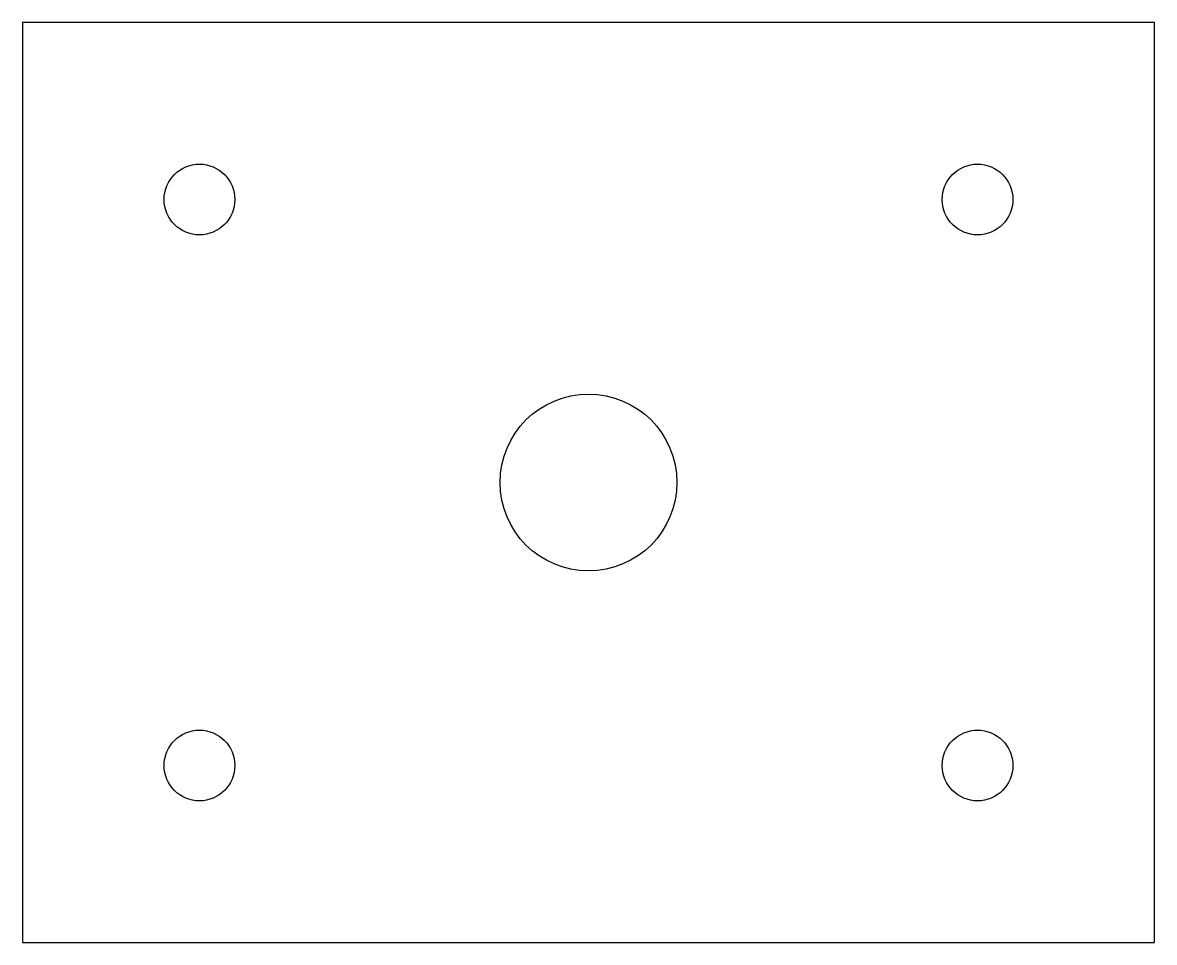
# Model space of a CAD drawing. Header units: millimetres. Extents: x -32 to 32, y -26 to 26.
import ezdxf

# ---------------------------------------------------------------- set-up
doc = ezdxf.new("R2010")
doc.units = ezdxf.units.MM

msp = doc.modelspace()

# ---------------------------------------------------------------- linework, layer by layer
at = {"layer": 'CUT'}
for p, q in [((32, 26), (-32, 26)), ((-32, 26), (-32, -26)), ((32, -26), (32, 26)), ((-32, -26), (32, -26))]:
    msp.add_line(p, q, dxfattribs=at)
for centre, radius in [((-22, 16), 2), ((22, 16), 2), ((0, 0), 5), ((-22, -16), 2), ((22, -16), 2)]:
    msp.add_circle(centre, radius, dxfattribs=at)

doc.saveas('drawing.dxf')
